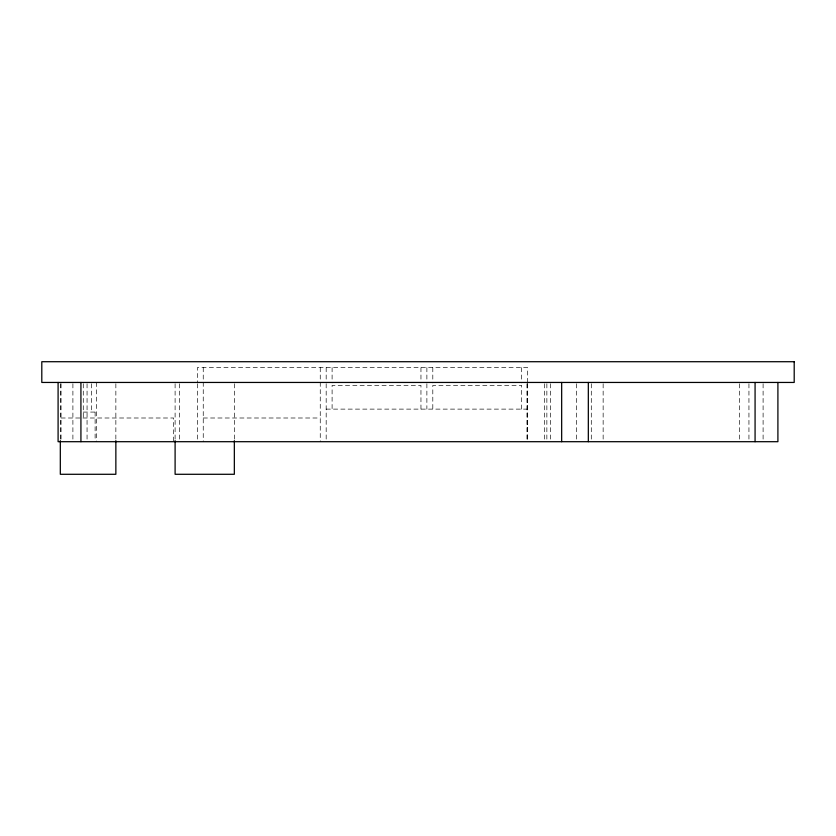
<?xml version="1.0" encoding="UTF-8"?>
<svg xmlns="http://www.w3.org/2000/svg" width="836" height="836" viewBox="0 0 836 836"><rect width="100%" height="100%" fill="white"/><g stroke="black" fill="none" stroke-linecap="round" stroke-linejoin="round"><path stroke-width="0.63" stroke-dasharray="4.18 3.13" d="M326.176 409.117L527.6 409.117M83.276 412.075L96.6 412.075M61.059 418L173.616 418L173.616 441.701M203.242 418L320.251 418M763.101 383.745L763.101 441.701M748.941 383.745L748.941 441.701M739.4 383.745L739.4 441.701M603.143 383.745L603.143 440.405M591.292 383.745L591.292 441.701M576.474 383.745L576.474 440.405M550.684 383.745L550.684 440.405M546.859 383.745L546.859 441.701M544.549 383.745L544.549 440.405M527.6 382.449L527.6 367.641L197.317 367.641L197.317 382.449M527.6 383.724L527.6 441.701M527.286 383.724L527.286 441.701M526.983 383.745L526.983 440.405M521.674 367.641L521.674 382.878M521.674 409.117L521.674 385.417L432.808 385.417L432.808 409.117M432.808 367.641L432.808 382.878M426.882 367.641L426.882 382.449M426.882 383.724L426.882 409.117M420.957 367.641L420.957 382.878M420.957 409.117L420.957 385.417L332.101 385.417L332.101 409.117M332.101 367.641L332.101 382.878M326.176 367.641L326.176 382.449M326.176 383.724L326.176 441.701M320.251 367.641L320.251 441.701M234.341 383.745L234.341 439.36M203.242 367.641L203.242 441.701M197.317 383.745L197.317 440.405M179.541 383.745L179.541 441.701M175.1 383.745L175.1 439.36M115.859 383.745L115.859 439.36M96.6 382.449L96.6 441.701M95.116 412.075L95.116 441.701M91.521 383.745L91.521 412.075M87.059 383.745L87.059 441.701M83.276 383.745L83.276 418M72.899 383.745L72.899 441.701M61.059 383.724L61.059 441.701M60.317 383.745L60.317 439.36"/><path stroke-width="1.25" d="M777.908 382.449L777.908 441.701L58.092 441.701L58.092 382.449M755.075 382.449L755.075 441.701M588.325 382.449L588.325 441.701M561.667 382.449L561.667 441.701M234.341 440.656L234.341 474.284L175.1 474.284L175.1 440.656M115.859 440.656L115.859 474.284L60.317 474.284L60.317 440.656M80.925 382.449L80.925 441.701M794.2 361.716L41.8 361.716L41.8 382.449L794.2 382.449L794.2 361.716"/></g></svg>
